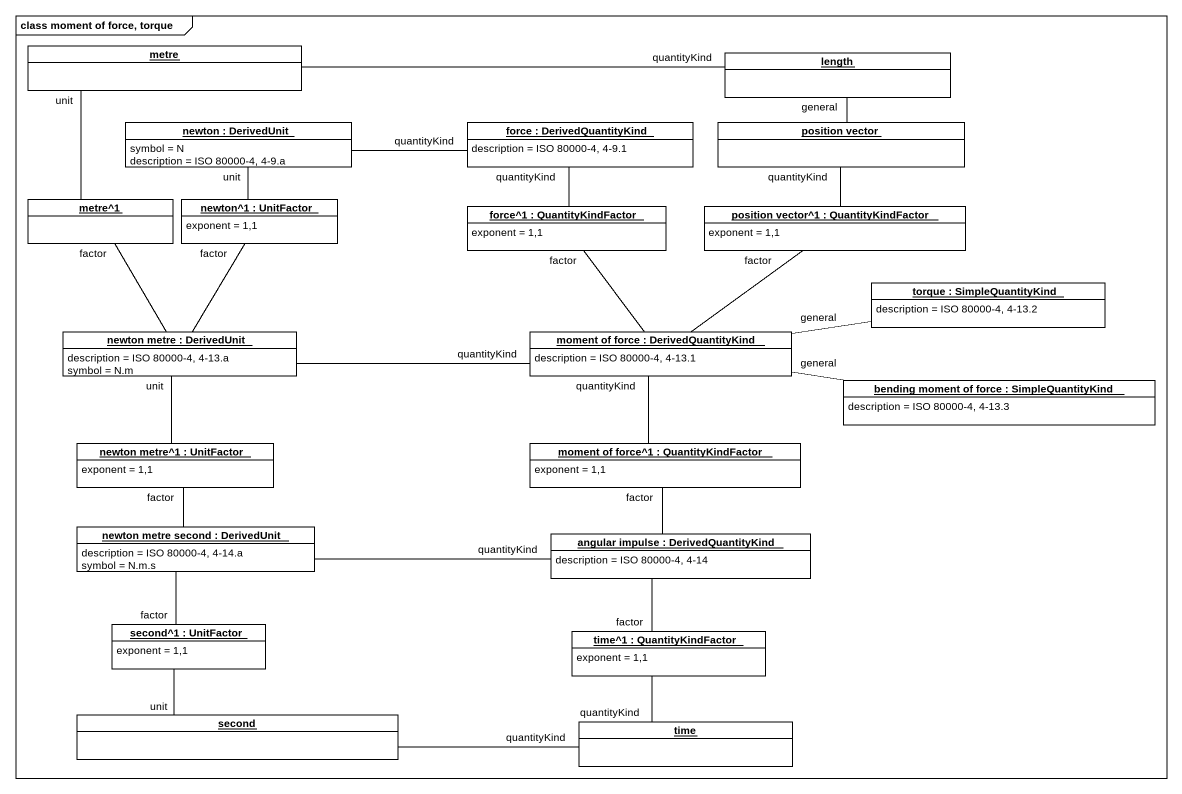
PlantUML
@startuml
mainframe class moment of force, torque
hide circle
hide empty members
object metre #FFFFFF
object length #FFFFFF
object "newton : DerivedUnit" as newton #FFFFFF {
  symbol = N
  description = ISO 80000-4, 4-9.a
}
object "force : DerivedQuantityKind" as force #FFFFFF {
  description = ISO 80000-4, 4-9.1
}
object "position vector" as position_vector #FFFFFF
object "metre^1" as metre_1 #FFFFFF
object "newton^1 : UnitFactor" as newton_1 #FFFFFF {
  exponent = 1,1
}
object "force^1 : QuantityKindFactor" as force_1 #FFFFFF {
  exponent = 1,1
}
object "position vector^1 : QuantityKindFactor" as position_vector_1 #FFFFFF {
  exponent = 1,1
}
object "torque : SimpleQuantityKind" as torque #FFFFFF {
  description = ISO 80000-4, 4-13.2
}
object "newton metre : DerivedUnit" as newton_metre #FFFFFF {
  description = ISO 80000-4, 4-13.a
  symbol = N.m
}
object "moment of force : DerivedQuantityKind" as moment_of_force #FFFFFF {
  description = ISO 80000-4, 4-13.1
}
object "bending moment of force : SimpleQuantityKind" as bending_moment_of_force #FFFFFF {
  description = ISO 80000-4, 4-13.3
}
object "newton metre^1 : UnitFactor" as newton_metre_1 #FFFFFF {
  exponent = 1,1
}
object "moment of force^1 : QuantityKindFactor" as moment_of_force_1 #FFFFFF {
  exponent = 1,1
}
object "newton metre second : DerivedUnit" as newton_metre_second #FFFFFF {
  description = ISO 80000-4, 4-14.a
  symbol = N.m.s
}
object "angular impulse : DerivedQuantityKind" as angular_impulse #FFFFFF {
  description = ISO 80000-4, 4-14
}
object "second^1 : UnitFactor" as second_1 #FFFFFF {
  exponent = 1,1
}
object "time^1 : QuantityKindFactor" as time_1 #FFFFFF {
  exponent = 1,1
}
object second #FFFFFF
object time #FFFFFF
metre -right- length : quantityKind
metre -- metre_1 : unit
newton -right- force : quantityKind
newton -- newton_1 : unit
force -- force_1 : quantityKind
position_vector -up- length : general
position_vector -- position_vector_1 : quantityKind
metre_1 -- newton_metre : factor
newton_1 -- newton_metre : factor
force_1 -- moment_of_force : factor
position_vector_1 -- moment_of_force : factor
torque -left- moment_of_force : general
newton_metre -right- moment_of_force : quantityKind
newton_metre -- newton_metre_1 : unit
moment_of_force -- moment_of_force_1 : quantityKind
bending_moment_of_force -left- moment_of_force : general
newton_metre_1 -- newton_metre_second : factor
moment_of_force_1 -- angular_impulse : factor
newton_metre_second -right- angular_impulse : quantityKind
second_1 -up- newton_metre_second : factor
time_1 -up- angular_impulse : factor
second -up- second_1 : unit
second -right- time : quantityKind
time -up- time_1 : quantityKind
@enduml
